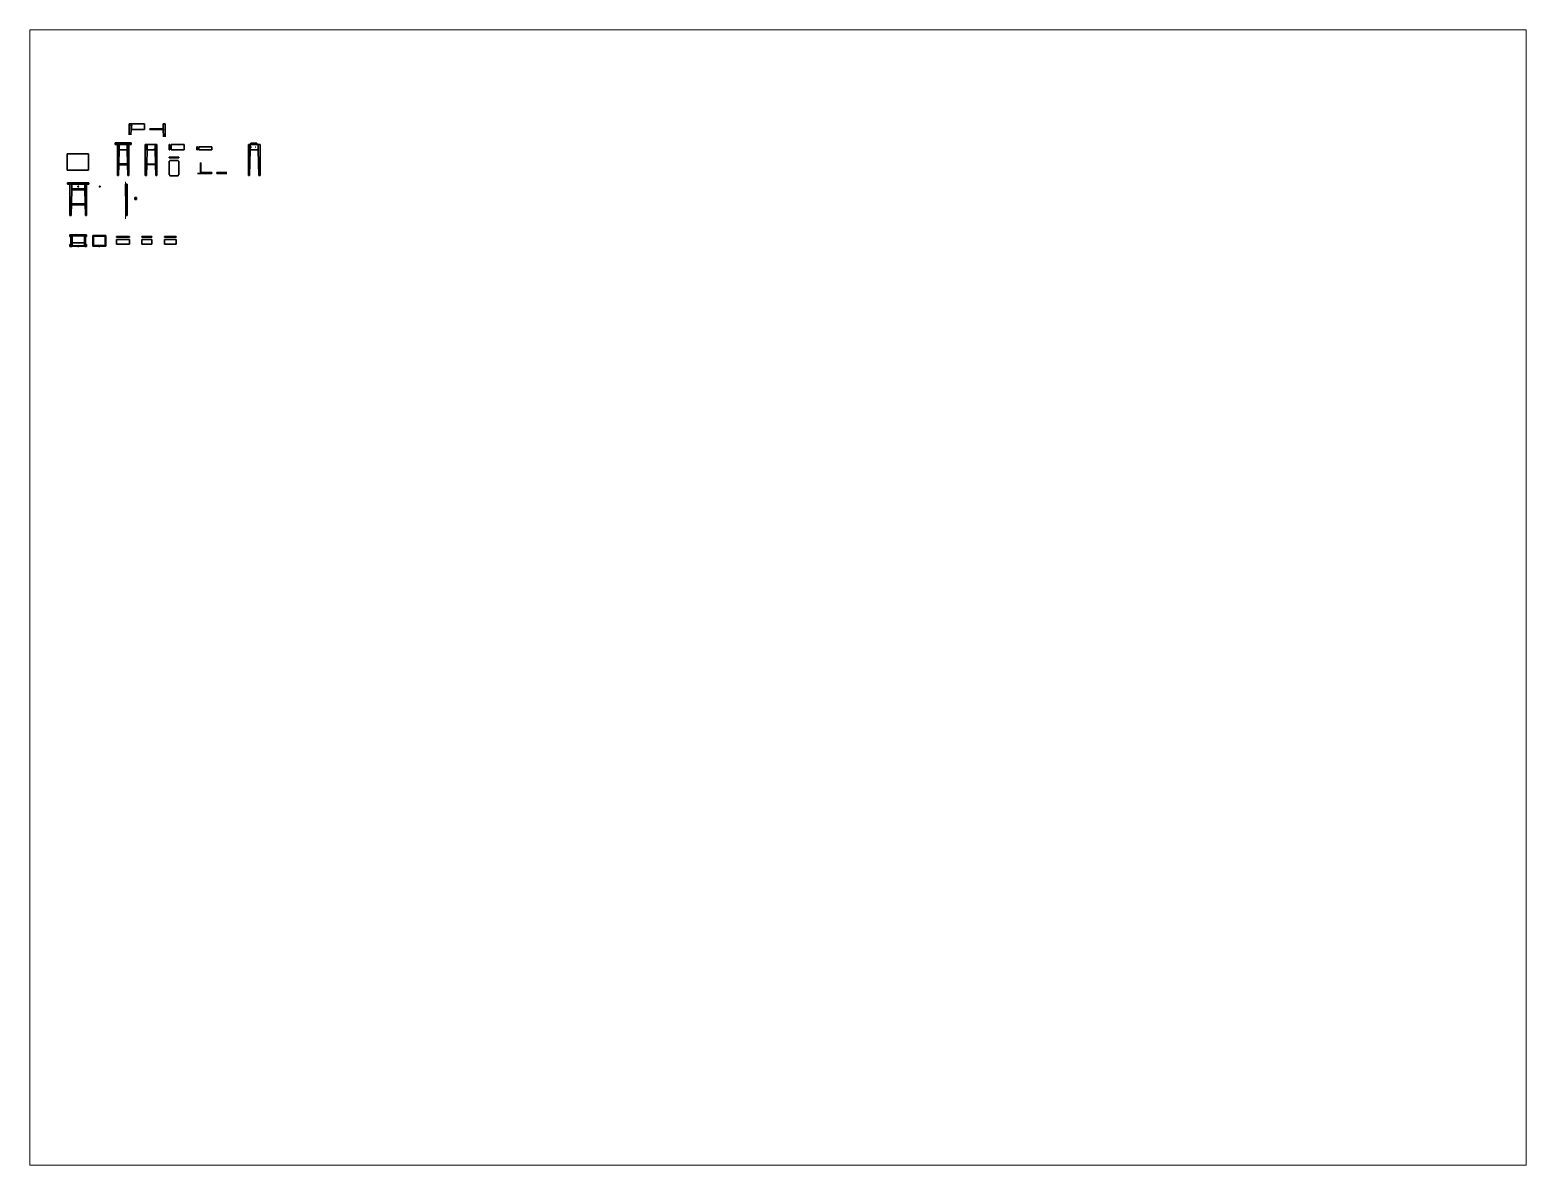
# Paper-space layout 'Layout1' of a CAD drawing. Header units: millimetres. Extents: x 26 to 231, y 20 to 176.
# The model-space entities are those that its viewports show. They can reach past a viewport. Long polylines and large blocks are cut down to what shows.
import ezdxf

# ---------------------------------------------------------------- set-up
doc = ezdxf.new("R2010")
doc.units = ezdxf.units.MM
for name, color, linetype, lineweight in [('annotazioni', 6, 'Continuous', 15), ('arredi', 7, 'Continuous', 30), ('cassetto', 3, 'Continuous', 15), ('non visibile', 251, 'Continuous', 25), ('QUOTE', 253, 'Continuous', 9)]:
    doc.layers.add(name, color=color, linetype=linetype, lineweight=lineweight)

msp = doc.modelspace()

# ---------------------------------------------------------------- linework, layer by layer
at = {"layer": 'annotazioni'}
for p, q in [((3169.9, 3818.5), (3168.4, 3818.5)), ((3168.4, 3818.5), (3168.4, 3806.5)), ((3168.4, 3806.5), (3169.9, 3806.5)), ((3169.9, 3806.5), (3169.9, 3818.5)), ((3192.9, 3808), (3185.9, 3808)), ((3185.9, 3808), (3185.9, 3806.5)), ((3185.9, 3806.5), (3192.9, 3806.5)), ((3192.9, 3806.5), (3192.9, 3808)), ((3170, 3774.5), (3170, 3776.5)), ((3170, 3776.5), (3191.7, 3776.5)), ((3170, 3774.5), (3191.7, 3774.5)), ((3171.6, 3776.5), (3171.5, 3774.5)), ((3190.2, 3776.5), (3190.3, 3774.5)), ((3191.7, 3776.5), (3191.7, 3774.5)), ((3286.2, 3757.3), (3286.2, 3779)), ((3286.2, 3779), (3288.2, 3779)), ((3288.2, 3757.3), (3288.2, 3779)), ((3125.6, 3738.1), (3125.6, 3658.8)), ((3288.2, 3757.3), (3286.2, 3757.3)), ((3006.4, 3620.9), (3006.4, 3624.1)), ((3006.4, 3624.1), (3009.5, 3624.1)), ((3009.5, 3620.9), (3006.4, 3620.9)), ((3006.4, 3599.9), (3006.4, 3603.1)), ((3006.4, 3603.1), (3009.5, 3603.1)), ((3009.5, 3599.9), (3006.4, 3599.9)), ((3008, 3620.9), (3008, 3603.1)), ((3009.5, 3624.1), (3009.5, 3620.9)), ((3009.5, 3622.4), (3039.3, 3622.4)), ((3009.5, 3603.1), (3009.5, 3599.9)), ((3039.3, 3601.6), (3009.5, 3601.6)), ((3039.3, 3620.9), (3039.3, 3624.1)), ((3039.3, 3624.1), (3042.4, 3624.1)), ((3042.4, 3620.9), (3039.3, 3620.9)), ((3039.3, 3599.9), (3039.3, 3603.1)), ((3039.3, 3603.1), (3042.4, 3603.1)), ((3039.3, 3601.4), (3039.3, 3601.4)), ((3042.4, 3599.9), (3039.3, 3599.9)), ((3040.8, 3620.9), (3040.8, 3603.1)), ((3042.4, 3624.1), (3042.4, 3620.9)), ((3042.4, 3603.1), (3042.4, 3599.9))]:
    msp.add_line(p, q, dxfattribs=at)
at = {"layer": 'arredi'}
for p, q in [((3133.9, 3839.3), (3133.9, 3862.3)), ((3133.9, 3862.3), (3137.9, 3862.3)), ((3133.9, 3862.3), (3137.9, 3862.3)), ((3137.2, 3859.5), (3137.9, 3859.5)), ((3137.2, 3859.5), (3137.2, 3859.1)), ((3137.2, 3859.5), (3137.2, 3859.1)), ((3139.1, 3859.5), (3137.2, 3859.5)), ((3137.2, 3859.1), (3137.9, 3859.1)), ((3137.2, 3859.1), (3139.1, 3859.1)), ((3137.2, 3856.5), (3137.9, 3856.5)), ((3137.2, 3856.5), (3137.2, 3856.1)), ((3137.2, 3856.5), (3137.2, 3856.1)), ((3139.1, 3856.5), (3137.2, 3856.5)), ((3137.2, 3856.1), (3137.9, 3856.1)), ((3137.2, 3856.1), (3139.1, 3856.1)), ((3137.9, 3862.3), (3137.9, 3859.5)), ((3137.9, 3859.1), (3137.9, 3856.5)), ((3137.9, 3856.1), (3137.9, 3853.5)), ((3138.4, 3859.5), (3138.4, 3862.3)), ((3166.4, 3862.3), (3138.4, 3862.3)), ((3139.1, 3859.5), (3138.4, 3859.5)), ((3139.1, 3859.1), (3138.4, 3859.1)), ((3138.4, 3856.5), (3138.4, 3859.1)), ((3139.1, 3856.5), (3138.4, 3856.5)), ((3139.1, 3856.1), (3138.4, 3856.1)), ((3138.4, 3853.5), (3138.4, 3856.1)), ((3139.1, 3859.5), (3139.1, 3859.1)), ((3139.1, 3859.1), (3139.1, 3859.5)), ((3139.1, 3856.5), (3139.1, 3856.1)), ((3139.1, 3856.1), (3139.1, 3856.5)), ((3166.4, 3862.3), (3166.4, 3850.3)), ((3206.8, 3862.3), (3210.8, 3862.3)), ((3206.8, 3862.3), (3206.8, 3851.2)), ((3210.8, 3862.3), (3210.8, 3834.9)), ((3137.2, 3853.5), (3137.9, 3853.5)), ((3137.2, 3853.5), (3137.2, 3853.1)), ((3137.2, 3853.5), (3137.2, 3853.1)), ((3139.1, 3853.5), (3137.2, 3853.5)), ((3137.2, 3853.1), (3137.9, 3853.1)), ((3137.2, 3853.1), (3139.1, 3853.1)), ((3137.6, 3839.3), (3137.9, 3850.3)), ((3137.9, 3853.1), (3137.9, 3850.3)), ((3139.1, 3853.5), (3138.4, 3853.5)), ((3139.1, 3853.1), (3138.4, 3853.1)), ((3138.4, 3850.3), (3138.4, 3853.1)), ((3166.4, 3850.3), (3138.4, 3850.3)), ((3139.1, 3853.5), (3139.1, 3853.1)), ((3139.1, 3853.1), (3139.1, 3853.5)), ((3178.4, 3850.3), (3178.4, 3851.8)), ((3206.4, 3851.8), (3178.4, 3851.8)), ((3206.4, 3850.3), (3178.4, 3850.3)), ((3205.6, 3851.2), (3206.4, 3851.2)), ((3205.6, 3851.2), (3205.6, 3850.8)), ((3205.6, 3851.2), (3205.6, 3850.9)), ((3207.5, 3851.2), (3205.6, 3851.2)), ((3205.6, 3850.9), (3207.5, 3850.9)), ((3205.6, 3850.8), (3206.4, 3850.8)), ((3206.4, 3851.8), (3206.4, 3851.2)), ((3206.4, 3850.8), (3206.4, 3850.3)), ((3207.6, 3851.2), (3206.8, 3851.2)), ((3207.6, 3850.8), (3206.8, 3850.8)), ((3206.8, 3850.8), (3206.8, 3850.3)), ((3207.2, 3834.9), (3206.8, 3850.3)), ((3207.5, 3850.9), (3207.5, 3851.2)), ((3207.6, 3851.2), (3207.6, 3850.8)), ((3000.7, 3798.5), (3046.7, 3798.5)), ((3000.7, 3763.5), (3000.7, 3798.5)), ((3046.7, 3798.5), (3046.7, 3763.5)), ((3138.3, 3821.5), (3103.3, 3821.5)), ((3103.3, 3818.5), (3103.3, 3821.5)), ((3138.3, 3818.5), (3103.3, 3818.5)), ((3108.3, 3751.5), (3108.3, 3818.5)), ((3108.3, 3818.5), (3133.3, 3818.5)), ((3112.3, 3806.5), (3111.5, 3776.5)), ((3112.3, 3818.5), (3112.3, 3806.5)), ((3112.3, 3806.5), (3129.3, 3806.5)), ((3129.3, 3818.5), (3129.3, 3806.5)), ((3129.3, 3806.5), (3130.1, 3776.5)), ((3133.3, 3818.5), (3133.3, 3751.5)), ((3138.3, 3821.5), (3138.3, 3818.5)), ((3168.4, 3751.5), (3168.4, 3818.5)), ((3168.4, 3818.5), (3193.4, 3818.5)), ((3171.6, 3776.5), (3172.4, 3806.5)), ((3172.4, 3818.5), (3172.4, 3806.5)), ((3172.4, 3806.5), (3189.4, 3806.5)), ((3189.4, 3818.5), (3189.4, 3806.5)), ((3190.2, 3776.5), (3189.4, 3806.5)), ((3193.4, 3818.5), (3193.4, 3751.5)), ((3221.1, 3818.5), (3219.6, 3818.5)), ((3219.6, 3818.5), (3219.6, 3806.5)), ((3219.6, 3806.5), (3221.1, 3806.5)), ((3219.6, 3791.4), (3240.5, 3791.4)), ((3219.6, 3791.4), (3219.6, 3789.4)), ((3221.1, 3806.5), (3221.1, 3818.5)), ((3221.1, 3789.4), (3221.1, 3791.4)), ((3223.9, 3806.5), (3223.9, 3818.5)), ((3251.9, 3818.5), (3223.9, 3818.5)), ((3251.9, 3806.5), (3223.9, 3806.5)), ((3239, 3789.4), (3239, 3791.4)), ((3240.5, 3789.4), (3240.5, 3791.4)), ((3251.9, 3818.5), (3251.9, 3806.5)), ((3279.2, 3806.5), (3279.2, 3813.5)), ((3279.2, 3813.5), (3280.7, 3813.5)), ((3280.7, 3806.5), (3279.2, 3806.5)), ((3280.7, 3813.5), (3280.7, 3806.5)), ((3283.4, 3813.5), (3283.4, 3806.5)), ((3311.4, 3813.5), (3283.4, 3813.5)), ((3283.4, 3806.5), (3311.4, 3806.5)), ((3311.4, 3806.5), (3311.4, 3813.5)), ((3389.7, 3751.5), (3389.7, 3818.5)), ((3389.7, 3818.5), (3414.7, 3818.5)), ((3393.7, 3806.5), (3392.2, 3751.5)), ((3393.7, 3818.5), (3393.7, 3806.5)), ((3393.7, 3806.5), (3410.7, 3806.5)), ((3397.9, 3821.1), (3394.9, 3821.1)), ((3394.9, 3820.1), (3394.9, 3821.1)), ((3394.9, 3821), (3397.9, 3821)), ((3394.9, 3820.2), (3397.9, 3820.2)), ((3394.9, 3820.1), (3397.9, 3820.1)), ((3395.5, 3820.7), (3395.3, 3820.7)), ((3395.3, 3820.7), (3395.3, 3820.5)), ((3395.3, 3820.5), (3395.5, 3820.5)), ((3395.5, 3820.5), (3395.5, 3820.7)), ((3395.5, 3820.7), (3395.5, 3820.7)), ((3395.5, 3820.7), (3395.5, 3820.5)), ((3395.5, 3820.5), (3395.5, 3820.5)), ((3407.9, 3821.3), (3397.9, 3821.3)), ((3397.9, 3819.8), (3397.9, 3821.3)), ((3397.9, 3819.8), (3407.9, 3819.8)), ((3404.4, 3820.5), (3404.4, 3820.7)), ((3404.4, 3820.7), (3404.8, 3820.7)), ((3404.4, 3820.5), (3404.8, 3820.5)), ((3404.8, 3820.7), (3404.8, 3820.8)), ((3404.8, 3820.8), (3405, 3820.6)), ((3404.8, 3820.4), (3405, 3820.6)), ((3404.8, 3820.5), (3404.8, 3820.4)), ((3405.2, 3820.6), (3405.2, 3820.8)), ((3405.2, 3820.8), (3405.8, 3820.8)), ((3405.2, 3820.6), (3405.2, 3820.4)), ((3405.2, 3820.4), (3405.8, 3820.4)), ((3405.8, 3820.8), (3405.8, 3820.6)), ((3405.8, 3820.4), (3405.8, 3820.6)), ((3407.2, 3821.2), (3407.5, 3821.2)), ((3407.2, 3821), (3407.2, 3821.2)), ((3407.5, 3821), (3407.2, 3821)), ((3407.5, 3820.1), (3407.2, 3820.1)), ((3407.2, 3820.1), (3407.2, 3819.9)), ((3407.2, 3819.9), (3407.5, 3819.9)), ((3407.5, 3821.2), (3407.5, 3821)), ((3407.5, 3819.9), (3407.5, 3820.1)), ((3407.9, 3819.8), (3407.9, 3821.3)), ((3410.7, 3818.5), (3410.7, 3806.5)), ((3410.7, 3806.5), (3412.2, 3751.5)), ((3414.7, 3818.5), (3414.7, 3751.5)), ((3046.7, 3763.5), (3000.7, 3763.5)), ((3111.5, 3776.5), (3110, 3776.5)), ((3110, 3776.5), (3110, 3774.5)), ((3110, 3774.5), (3111.5, 3774.5)), ((3111.4, 3774.5), (3110.8, 3751.5)), ((3130.1, 3776.5), (3111.5, 3776.5)), ((3111.5, 3774.5), (3130.2, 3774.5)), ((3131.7, 3776.5), (3130.1, 3776.5)), ((3130.2, 3774.5), (3130.8, 3751.5)), ((3130.2, 3774.5), (3131.7, 3774.5)), ((3131.7, 3774.5), (3131.7, 3776.5)), ((3171.5, 3774.5), (3170.9, 3751.5)), ((3190.3, 3774.5), (3190.9, 3751.5)), ((3240.5, 3789.4), (3219.6, 3789.4)), ((3219.6, 3752.8), (3219.6, 3782.5)), ((3219.6, 3782.5), (3221.1, 3782.5)), ((3221.1, 3784), (3239, 3784)), ((3221.1, 3782.5), (3221.1, 3784)), ((3239, 3784), (3239, 3782.5)), ((3239, 3782.5), (3240.5, 3782.5)), ((3240.5, 3782.5), (3240.5, 3752.8)), ((3288.2, 3758.8), (3311.3, 3758.2)), ((3311.3, 3755.7), (3311.3, 3758.2)), ((3325.3, 3758.2), (3322.2, 3758.2)), ((3322.2, 3758.2), (3322.2, 3755.7)), ((3325.3, 3758.2), (3325.3, 3757.1)), ((3325.8, 3758.2), (3325.8, 3757.1)), ((3343.6, 3758.2), (3325.8, 3758.2)), ((3001.4, 3735.9), (3047.4, 3735.9)), ((3001.4, 3735.9), (3001.4, 3732.9)), ((3001.4, 3732.9), (3047.4, 3732.9)), ((3006.4, 3732.9), (3006.4, 3667.9)), ((3010.4, 3732.9), (3010.4, 3720.9)), ((3010.5, 3722.9), (3010.5, 3732.9)), ((3038.3, 3722.9), (3038.3, 3732.9)), ((3038.4, 3732.9), (3038.4, 3720.9)), ((3042.4, 3732.9), (3042.4, 3667.9)), ((3047.4, 3735.9), (3047.4, 3732.9)), ((3108.3, 3751.5), (3110.8, 3751.5)), ((3125.6, 3732.9), (3129.6, 3732.9)), ((3125.6, 3720.9), (3125.6, 3732.9)), ((3129.6, 3732.9), (3129.6, 3665.9)), ((3133.3, 3751.5), (3130.8, 3751.5)), ((3168.4, 3751.5), (3170.9, 3751.5)), ((3193.4, 3751.5), (3190.9, 3751.5)), ((3221.1, 3752.8), (3219.6, 3752.8)), ((3221.1, 3751.3), (3221.1, 3752.8)), ((3239, 3751.3), (3221.1, 3751.3)), ((3239, 3751.3), (3239, 3752.8)), ((3239, 3752.8), (3240.5, 3752.8)), ((3311.3, 3755.7), (3280.2, 3755.7)), ((3322.2, 3755.7), (3324.7, 3755.7)), ((3324.5, 3757.1), (3325.3, 3757.1)), ((3324.5, 3757.1), (3324.5, 3756.7)), ((3324.5, 3756.7), (3325.3, 3756.7)), ((3324.6, 3757.1), (3324.6, 3756.7)), ((3326.5, 3757.1), (3324.6, 3757.1)), ((3324.6, 3756.7), (3326.5, 3756.7)), ((3325.3, 3755.7), (3324.7, 3755.7)), ((3325.3, 3756.7), (3325.3, 3755.7)), ((3326.5, 3757.1), (3325.8, 3757.1)), ((3326.5, 3756.7), (3325.8, 3756.7)), ((3325.8, 3756.7), (3325.8, 3755.7)), ((3343.6, 3755.7), (3325.8, 3755.7)), ((3326.5, 3757.1), (3326.5, 3756.7)), ((3326.5, 3756.7), (3326.5, 3757.1)), ((3389.7, 3751.5), (3392.2, 3751.5)), ((3414.7, 3751.5), (3412.2, 3751.5)), ((3008.9, 3665.9), (3010.4, 3720.9)), ((3010.4, 3722.9), (3038.4, 3722.9)), ((3010.4, 3720.9), (3038.4, 3720.9)), ((3039.9, 3665.9), (3038.4, 3720.9)), ((3125.6, 3720.9), (3127.1, 3665.9)), ((3149.8, 3704.4), (3145.8, 3704.4)), ((3145.8, 3704.4), (3145.8, 3700.4)), ((3145.8, 3700.4), (3149.8, 3700.4)), ((3149.8, 3700.4), (3149.8, 3704.4)), ((3006.4, 3667.9), (3006.4, 3665.9)), ((3006.4, 3665.9), (3008.9, 3665.9)), ((3039.4, 3688.9), (3009.4, 3688.9)), ((3009.5, 3690.9), (3039.3, 3690.9)), ((3042.4, 3665.9), (3039.9, 3665.9)), ((3042.4, 3667.9), (3042.4, 3665.9)), ((3129.6, 3665.9), (3127.1, 3665.9)), ((3010.4, 3624.5), (3006.4, 3624.5)), ((3006.4, 3624.5), (3006.4, 3620.5)), ((3006.4, 3620.5), (3010.4, 3620.5)), ((3010.4, 3603.5), (3006.4, 3603.5)), ((3006.4, 3603.5), (3006.4, 3599.5)), ((3006.4, 3599.5), (3010.4, 3599.5)), ((3008.9, 3603.5), (3008.9, 3620.5)), ((3038.4, 3624.5), (3010.4, 3624.5)), ((3010.4, 3620.5), (3010.4, 3624.5)), ((3010.4, 3623), (3038.4, 3623)), ((3010.4, 3620.5), (3010.4, 3603.5)), ((3010.4, 3607), (3038.4, 3607)), ((3010.4, 3599.5), (3010.4, 3603.5)), ((3010.4, 3600), (3010.4, 3601.5)), ((3038.4, 3600), (3010.4, 3600)), ((3023.4, 3599), (3023.4, 3599.3)), ((3023.4, 3599.3), (3025.4, 3599.3)), ((3025.4, 3599), (3023.4, 3599)), ((3024.1, 3599.8), (3024.1, 3600)), ((3024.1, 3600), (3024.7, 3600)), ((3024.1, 3599.7), (3024.1, 3599.8)), ((3024.1, 3599.8), (3024.7, 3599.8)), ((3024.2, 3599.7), (3024.1, 3599.7)), ((3024.6, 3599.7), (3024.2, 3599.7)), ((3024.2, 3599.7), (3024.2, 3599.3)), ((3024.6, 3599.8), (3024.6, 3599.7)), ((3024.6, 3599.7), (3024.6, 3599.3)), ((3024.6, 3599.7), (3024.6, 3599.7)), ((3024.7, 3600), (3024.7, 3599.8)), ((3025.4, 3599.3), (3025.4, 3599)), ((3042.4, 3624.5), (3038.4, 3624.5)), ((3038.4, 3624.5), (3038.4, 3620.5)), ((3038.4, 3603.5), (3038.4, 3620.5)), ((3038.4, 3620.5), (3042.4, 3620.5)), ((3042.4, 3603.5), (3038.4, 3603.5)), ((3038.4, 3603.5), (3038.4, 3599.5)), ((3038.4, 3601.5), (3038.4, 3600)), ((3038.4, 3599.5), (3042.4, 3599.5)), ((3039.9, 3620.5), (3039.9, 3603.5)), ((3042.4, 3620.5), (3042.4, 3624.5)), ((3042.4, 3599.5), (3042.4, 3603.5)), ((3055.8, 3601.5), (3055.8, 3623)), ((3055.8, 3623), (3057.3, 3623)), ((3055.8, 3600), (3055.8, 3601.5)), ((3055.8, 3601.5), (3083.8, 3601.5)), ((3083.8, 3600), (3055.8, 3600)), ((3057.3, 3623), (3057.3, 3601.5)), ((3082.3, 3623), (3057.3, 3623)), ((3057.3, 3621.5), (3082.3, 3621.5)), ((3068.8, 3599), (3068.8, 3599.3)), ((3068.8, 3599.3), (3070.8, 3599.3)), ((3068.8, 3599), (3069.8, 3599)), ((3069.5, 3599.8), (3069.5, 3600)), ((3069.5, 3600), (3070.1, 3600)), ((3069.5, 3599.7), (3069.5, 3599.8)), ((3069.5, 3599.8), (3070.1, 3599.8)), ((3069.6, 3599.7), (3069.5, 3599.7)), ((3070, 3599.7), (3069.6, 3599.7)), ((3069.6, 3599.7), (3069.6, 3599.3)), ((3069.8, 3599), (3070.8, 3599)), ((3070, 3599.8), (3070, 3599.7)), ((3070, 3599.7), (3070, 3599.3)), ((3070, 3599.7), (3070, 3599.7)), ((3070.1, 3600), (3070.1, 3599.8)), ((3070.8, 3599.3), (3070.8, 3599)), ((3082.3, 3601.5), (3082.3, 3623)), ((3082.3, 3623), (3083.8, 3623)), ((3083.8, 3623), (3083.8, 3601.5)), ((3083.8, 3601.5), (3083.8, 3600)), ((3106.5, 3619), (3106.5, 3620.5)), ((3106.5, 3620.5), (3134.5, 3620.5)), ((3106.5, 3619), (3134.5, 3619)), ((3106.5, 3604.1), (3106.5, 3614.1)), ((3106.5, 3614.1), (3134.5, 3614.1)), ((3106.5, 3604.1), (3134.5, 3604.1)), ((3134.5, 3620.5), (3134.5, 3619)), ((3134.5, 3604.1), (3134.5, 3614.1)), ((3160.9, 3620.5), (3182.4, 3620.5)), ((3160.9, 3620.5), (3160.9, 3619)), ((3160.9, 3619), (3182.4, 3619)), ((3160.9, 3614.1), (3182.4, 3614.1)), ((3160.9, 3614.1), (3160.9, 3604.1)), ((3160.9, 3604.1), (3182.4, 3604.1)), ((3182.4, 3620.5), (3182.4, 3619)), ((3182.4, 3614.1), (3182.4, 3604.1)), ((3209.6, 3620.5), (3234.6, 3620.5)), ((3209.6, 3620.5), (3209.6, 3619)), ((3209.6, 3619), (3234.6, 3619)), ((3209.6, 3604.1), (3209.6, 3614.1)), ((3209.6, 3614.1), (3234.6, 3614.1)), ((3234.6, 3604.1), (3209.6, 3604.1)), ((3234.6, 3620.5), (3234.6, 3619)), ((3234.6, 3614.1), (3234.6, 3604.1))]:
    msp.add_line(p, q, dxfattribs=at)
for centre, radius in [((3169.2, 3815.5), 0.2), ((3169.2, 3812.5), 0.2), ((3169.2, 3809.5), 0.2), ((3187.7, 3807.2), 0.2), ((3221.8, 3790.4), 0.175), ((3238.2, 3790.4), 0.175), ((3390.4, 3815.5), 0.2), ((3390.4, 3812.5), 0.2), ((3390.4, 3809.5), 0.2), ((3396, 3820.6), 0.15), ((3396, 3812.5), 0.15), ((3396.4, 3820.6), 0.15), ((3396.8, 3820.6), 0.15), ((3403.6, 3820.6), 0.15), ((3405.5, 3812.5), 0.15), ((3407, 3820.6), 0.0528), ((3408.9, 3807.2), 0.2), ((3170.8, 3775.4), 0.175), ((3190.9, 3775.4), 0.175), ((3287.3, 3758), 0.175), ((3392.1, 3775.4), 0.175), ((3412.2, 3775.4), 0.175), ((3024.4, 3727.9), 1), ((3070.5, 3727.9), 1)]:
    msp.add_circle(centre, radius, dxfattribs=at)
at = {"layer": 'cassetto'}
for p, q in [((3010.4, 3601.5), (3010.4, 3623)), ((3010.4, 3623), (3011.9, 3623)), ((3010.4, 3601.5), (3038.4, 3601.5)), ((3010.4, 3601.5), (3010.4, 3600)), ((3038.4, 3600), (3010.4, 3600)), ((3011.9, 3623), (3011.9, 3601.5)), ((3036.9, 3623), (3011.9, 3623)), ((3011.9, 3621.5), (3036.9, 3621.5)), ((3036.9, 3601.5), (3036.9, 3623)), ((3036.9, 3623), (3038.4, 3623)), ((3038.4, 3623), (3038.4, 3601.5)), ((3038.4, 3601.5), (3038.4, 3600))]:
    msp.add_line(p, q, dxfattribs=at)
at = {"layer": 'non visibile'}
for p, q in [((3171.6, 3776.5), (3171.5, 3774.5)), ((3147.3, 3703.7), (3149.8, 3703.7)), ((3147.3, 3701.2), (3147.3, 3703.7)), ((3149.8, 3701.2), (3147.3, 3701.2)), ((3149.8, 3703.7), (3149.8, 3701.2)), ((3006.4, 3623.8), (3008.9, 3623.8)), ((3006.4, 3621.3), (3006.4, 3623.8)), ((3006.4, 3623.8), (3008.9, 3621.3)), ((3008.9, 3623.8), (3006.4, 3621.3)), ((3008.9, 3621.3), (3006.4, 3621.3)), ((3006.4, 3602.8), (3008.9, 3602.8)), ((3006.4, 3600.3), (3006.4, 3602.8)), ((3006.4, 3602.8), (3008.9, 3600.3)), ((3008.9, 3602.8), (3006.4, 3600.3)), ((3008.9, 3600.3), (3006.4, 3600.3)), ((3008.9, 3623.8), (3008.9, 3621.3)), ((3008.9, 3602.8), (3008.9, 3600.3)), ((3039.9, 3623.8), (3042.4, 3623.8)), ((3039.9, 3621.3), (3039.9, 3623.8)), ((3039.9, 3623.8), (3042.4, 3621.3)), ((3042.4, 3623.8), (3039.9, 3621.3)), ((3042.4, 3621.3), (3039.9, 3621.3)), ((3039.9, 3602.8), (3042.4, 3602.8)), ((3039.9, 3600.3), (3039.9, 3602.8)), ((3039.9, 3602.8), (3042.4, 3600.3)), ((3042.4, 3602.8), (3039.9, 3600.3)), ((3042.4, 3600.3), (3039.9, 3600.3)), ((3042.4, 3623.8), (3042.4, 3621.3)), ((3042.4, 3602.8), (3042.4, 3600.3))]:
    msp.add_line(p, q, dxfattribs=at)
at = {"layer": 'QUOTE'}
msp.add_line((3324.7, 3755.7), (3324.7, 3758.2), dxfattribs=at)

psp = doc.layouts.get("Layout1")

# ---------------------------------------------------------------- viewports
at = {"layer": 'QUOTE'}
psp.add_viewport(center=(128.5, 97.5), size=(205.6, 156), view_center_point=(4526.62, 2845.7), view_height=2437.0798, dxfattribs=at)

doc.saveas('drawing.dxf')
